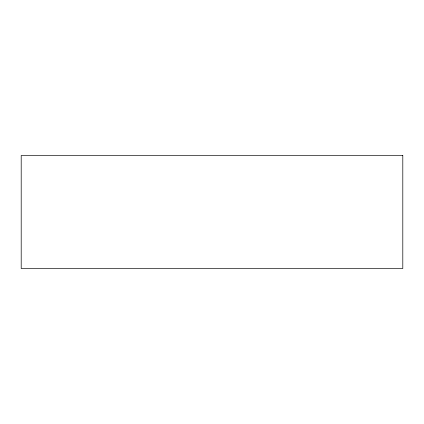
<?xml version="1.0" encoding="UTF-8"?>
<svg xmlns="http://www.w3.org/2000/svg" width="424" height="424" viewBox="0 0 424 424"><rect width="100%" height="100%" fill="white"/><g stroke="black" fill="none" stroke-linecap="round" stroke-linejoin="round"><path stroke-width="0.64" d="M402.8 155.491L21.2 155.491L21.2 268.509L402.8 268.509L402.8 155.491"/></g></svg>
